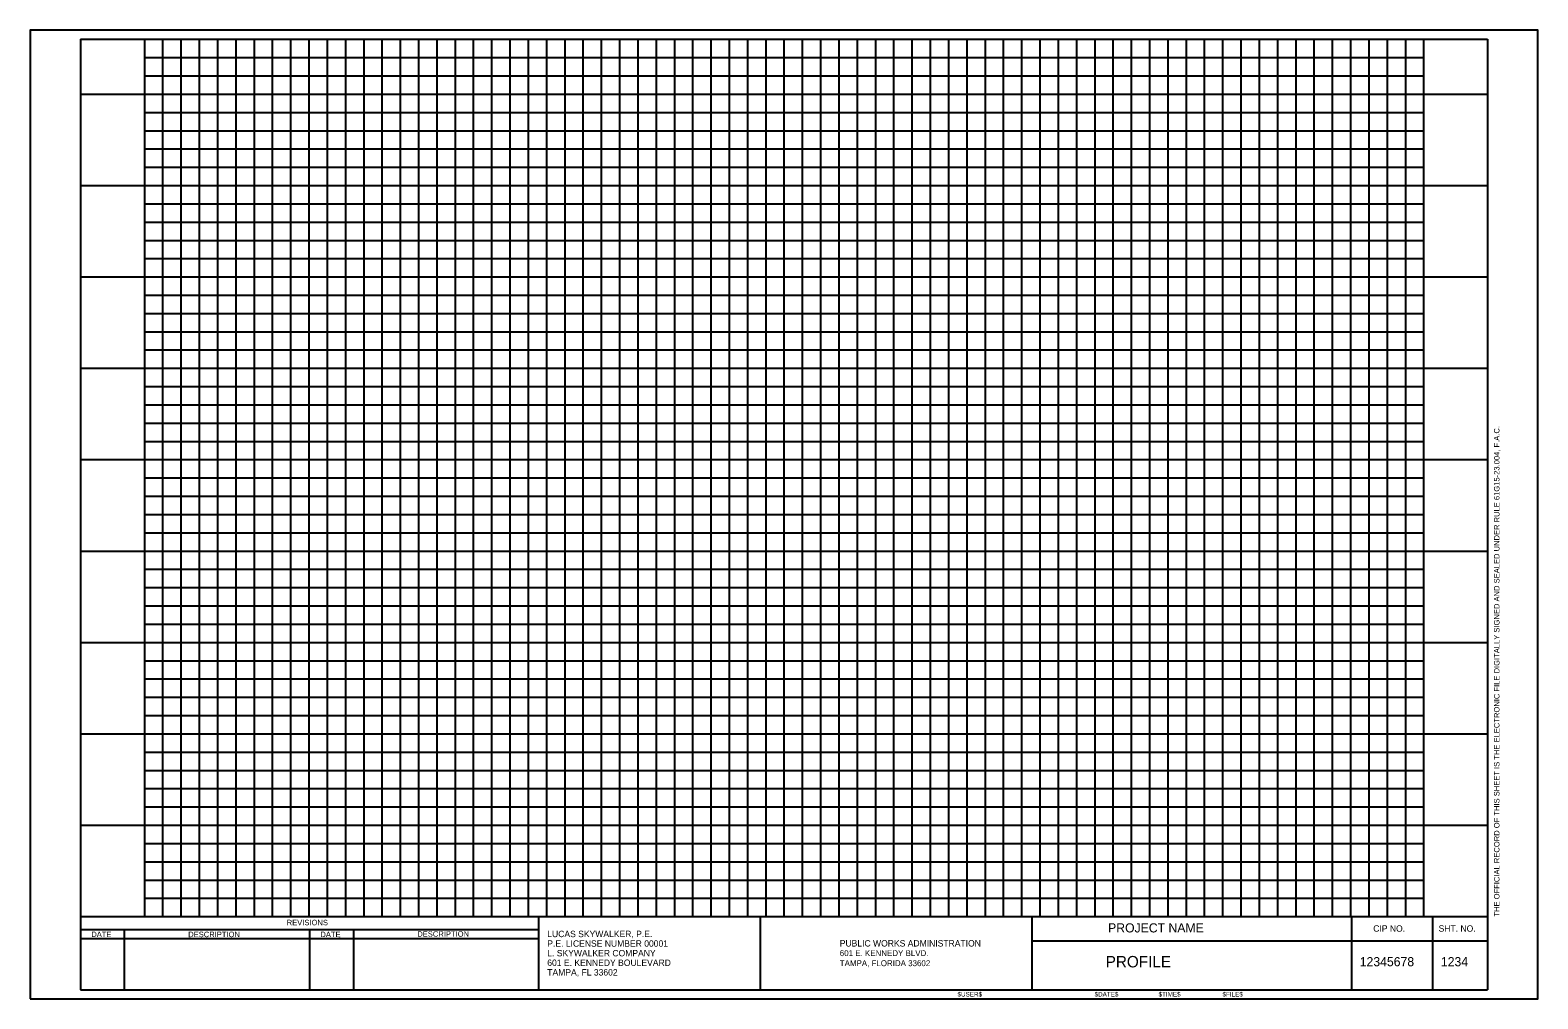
# Model space of a CAD drawing. Extents: x 100045 to 100705, y 99996 to 100420.
import ezdxf

# ---------------------------------------------------------------- set-up
doc = ezdxf.new("R2010")
doc.units = 0
for name, color, linetype in [('AdhocPoint_dp', 7, 'Continuous'), ('GridMaj_dp', 7, 'Continuous'), ('GridMinSub_dp', 7, 'Continuous'), ('PlotBorder_dp', 7, 'Continuous'), ('SheetBorder_dp', 7, 'Continuous'), ('SheetLines_dp', 7, 'Continuous'), ('TextMinor', 7, 'Continuous'), ('TextMisc', 7, 'Continuous'), ('TextNotes', 7, 'Continuous'), ('TextShtNo', 7, 'Continuous')]:
    doc.layers.add(name, color=color, linetype=linetype)

msp = doc.modelspace()

# ---------------------------------------------------------------- linework, layer by layer
at = {"layer": 'AdhocPoint_dp'}
msp.add_line((100044.5, 99996.05), (100044.5, 99996.05), dxfattribs=at)
at = {"layer": 'GridMaj_dp'}
for p, q in [((100094.5, 100416.05), (100094.5, 100032.05)), ((100134.5, 100416.05), (100134.5, 100032.05)), ((100174.5, 100416.05), (100174.5, 100032.05)), ((100214.5, 100416.05), (100214.5, 100032.05)), ((100254.5, 100416.05), (100254.5, 100032.05)), ((100294.5, 100416.05), (100294.5, 100032.05)), ((100334.5, 100416.05), (100334.5, 100032.05)), ((100374.5, 100416.05), (100374.5, 100032.05)), ((100414.5, 100416.05), (100414.5, 100032.05)), ((100454.5, 100416.05), (100454.5, 100032.05)), ((100494.5, 100416.05), (100494.5, 100032.05)), ((100534.5, 100416.05), (100534.5, 100032.05)), ((100574.5, 100416.05), (100574.5, 100032.05)), ((100614.5, 100416.05), (100614.5, 100032.05)), ((100654.5, 100416.05), (100654.5, 100032.05)), ((100066.5, 100392.05), (100682.5, 100392.05)), ((100066.5, 100352.05), (100682.5, 100352.05)), ((100066.5, 100312.05), (100682.5, 100312.05)), ((100066.5, 100272.05), (100682.5, 100272.05)), ((100066.5, 100232.05), (100682.5, 100232.05)), ((100066.5, 100192.05), (100682.5, 100192.05)), ((100066.5, 100152.05), (100682.5, 100152.05)), ((100066.5, 100112.05), (100682.5, 100112.05)), ((100066.5, 100072.05), (100682.5, 100072.05))]:
    msp.add_line(p, q, dxfattribs=at)
at = {"layer": 'GridMinSub_dp'}
for p, q in [((100102.5, 100416.05), (100102.5, 100032.05)), ((100110.5, 100416.05), (100110.5, 100032.05)), ((100118.5, 100416.05), (100118.5, 100032.05)), ((100126.5, 100416.05), (100126.5, 100032.05)), ((100142.5, 100416.05), (100142.5, 100032.05)), ((100150.5, 100416.05), (100150.5, 100032.05)), ((100158.5, 100416.05), (100158.5, 100032.05)), ((100166.5, 100416.05), (100166.5, 100032.05)), ((100182.5, 100416.05), (100182.5, 100032.05)), ((100190.5, 100416.05), (100190.5, 100032.05)), ((100198.5, 100416.05), (100198.5, 100032.05)), ((100206.5, 100416.05), (100206.5, 100032.05)), ((100222.5, 100416.05), (100222.5, 100032.05)), ((100230.5, 100416.05), (100230.5, 100032.05)), ((100238.5, 100416.05), (100238.5, 100032.05)), ((100246.5, 100416.05), (100246.5, 100032.05)), ((100262.5, 100416.05), (100262.5, 100032.05)), ((100270.5, 100416.05), (100270.5, 100032.05)), ((100278.5, 100416.05), (100278.5, 100032.05)), ((100286.5, 100416.05), (100286.5, 100032.05)), ((100302.5, 100416.05), (100302.5, 100032.05)), ((100310.5, 100416.05), (100310.5, 100032.05)), ((100318.5, 100416.05), (100318.5, 100032.05)), ((100326.5, 100416.05), (100326.5, 100032.05)), ((100342.5, 100416.05), (100342.5, 100032.05)), ((100350.5, 100416.05), (100350.5, 100032.05)), ((100358.5, 100416.05), (100358.5, 100032.05)), ((100366.5, 100416.05), (100366.5, 100032.05)), ((100382.5, 100416.05), (100382.5, 100032.05)), ((100390.5, 100416.05), (100390.5, 100032.05)), ((100398.5, 100416.05), (100398.5, 100032.05)), ((100406.5, 100416.05), (100406.5, 100032.05)), ((100422.5, 100416.05), (100422.5, 100032.05)), ((100430.5, 100416.05), (100430.5, 100032.05)), ((100438.5, 100416.05), (100438.5, 100032.05)), ((100446.5, 100416.05), (100446.5, 100032.05)), ((100462.5, 100416.05), (100462.5, 100032.05)), ((100470.5, 100416.05), (100470.5, 100032.05)), ((100478.5, 100416.05), (100478.5, 100032.05)), ((100486.5, 100416.05), (100486.5, 100032.05)), ((100502.5, 100416.05), (100502.5, 100032.05)), ((100510.5, 100416.05), (100510.5, 100032.05)), ((100518.5, 100416.05), (100518.5, 100032.05)), ((100526.5, 100416.05), (100526.5, 100032.05)), ((100542.5, 100416.05), (100542.5, 100032.05)), ((100550.5, 100416.05), (100550.5, 100032.05)), ((100558.5, 100416.05), (100558.5, 100032.05)), ((100566.5, 100416.05), (100566.5, 100032.05)), ((100582.5, 100416.05), (100582.5, 100032.05)), ((100590.5, 100416.05), (100590.5, 100032.05)), ((100598.5, 100416.05), (100598.5, 100032.05)), ((100606.5, 100416.05), (100606.5, 100032.05)), ((100622.5, 100416.05), (100622.5, 100032.05)), ((100630.5, 100416.05), (100630.5, 100032.05)), ((100638.5, 100416.05), (100638.5, 100032.05)), ((100646.5, 100416.05), (100646.5, 100032.05)), ((100094.5, 100408.05), (100654.5, 100408.05)), ((100094.5, 100400.05), (100654.5, 100400.05)), ((100094.5, 100384.05), (100654.5, 100384.05)), ((100094.5, 100376.05), (100654.5, 100376.05)), ((100094.5, 100368.05), (100654.5, 100368.05)), ((100094.5, 100360.05), (100654.5, 100360.05)), ((100094.5, 100344.05), (100654.5, 100344.05)), ((100094.5, 100336.05), (100654.5, 100336.05)), ((100094.5, 100328.05), (100654.5, 100328.05)), ((100094.5, 100320.05), (100654.5, 100320.05)), ((100094.5, 100304.05), (100654.5, 100304.05)), ((100094.5, 100296.05), (100654.5, 100296.05)), ((100094.5, 100288.05), (100654.5, 100288.05)), ((100094.5, 100280.05), (100654.5, 100280.05)), ((100094.5, 100264.05), (100654.5, 100264.05)), ((100094.5, 100256.05), (100654.5, 100256.05)), ((100094.5, 100248.05), (100654.5, 100248.05)), ((100094.5, 100240.05), (100654.5, 100240.05)), ((100094.5, 100224.05), (100654.5, 100224.05)), ((100094.5, 100216.05), (100654.5, 100216.05)), ((100094.5, 100208.05), (100654.5, 100208.05)), ((100094.5, 100200.05), (100654.5, 100200.05)), ((100094.5, 100184.05), (100654.5, 100184.05)), ((100094.5, 100176.05), (100654.5, 100176.05)), ((100094.5, 100168.05), (100654.5, 100168.05)), ((100094.5, 100160.05), (100654.5, 100160.05)), ((100094.5, 100144.05), (100654.5, 100144.05)), ((100094.5, 100136.05), (100654.5, 100136.05)), ((100094.5, 100128.05), (100654.5, 100128.05)), ((100094.5, 100120.05), (100654.5, 100120.05)), ((100094.5, 100104.05), (100654.5, 100104.05)), ((100094.5, 100096.05), (100654.5, 100096.05)), ((100094.5, 100088.05), (100654.5, 100088.05)), ((100094.5, 100080.05), (100654.5, 100080.05)), ((100094.5, 100064.05), (100654.5, 100064.05)), ((100094.5, 100056.05), (100654.5, 100056.05)), ((100094.5, 100048.05), (100654.5, 100048.05)), ((100094.5, 100040.05), (100654.5, 100040.05))]:
    msp.add_line(p, q, dxfattribs=at)
at = {"layer": 'PlotBorder_dp'}
msp.add_lwpolyline([(100044.5, 99996.05), (100704.5, 99996.05), (100704.5, 100420.05), (100044.5, 100420.05)], close=True, dxfattribs=at)
at = {"layer": 'SheetBorder_dp'}
for p, q in [((100066.5, 100416.05), (100682.5, 100416.05)), ((100066.5, 100416.05), (100066.5, 100000.05)), ((100066.5, 100416.05), (100682.5, 100416.05)), ((100682.5, 100416.05), (100682.5, 100000.05)), ((100066.5, 100032.05), (100682.5, 100032.05)), ((100066.5, 100000.05), (100682.5, 100000.05))]:
    msp.add_line(p, q, dxfattribs=at)
at = {"layer": 'SheetLines_dp'}
for p, q in [((100267.09, 100032.05), (100267.09, 100000.05)), ((100364.12, 100032.05), (100364.12, 100000.05)), ((100483.08, 100000.05), (100483.08, 100032.05)), ((100623.08, 100000.05), (100623.08, 100032.05)), ((100658.46, 100000.05), (100658.46, 100032.05)), ((100066.5, 100026.45), (100267.09, 100026.45)), ((100085.7, 100026.45), (100085.7, 100000.05)), ((100166.79, 100026.45), (100166.79, 100000.05)), ((100185.99, 100026.45), (100185.99, 100000.05)), ((100066.5, 100022.45), (100267.09, 100022.45)), ((100483.08, 100021.38), (100682.5, 100021.38))]:
    msp.add_line(p, q, dxfattribs=at)

# ---------------------------------------------------------------- texts
at = {"layer": 'TextMinor'}
msp.add_text('$USER$', height=2, dxfattribs=at).set_placement((100450.46, 99997.05))
for s, p in [('$DATE$', (100510.46, 99997.05)), ('$TIME$', (100538.46, 99997.05)), ('$FILE$', (100566.46, 99997.05))]:
    msp.add_text(s, height=2, rotation=360, dxfattribs=at).set_placement(p)
at = {"layer": 'TextMisc'}
for s, height, rotation, p in [('THE OFFICIAL RECORD OF THIS SHEET IS THE ELECTRONIC FILE DIGITALLY SIGNED AND SEALED UNDER RULE 61G15-23.004, F.A.C.', 2.4, 90, (100687.7, 100032.05)), ('DATE', 2.4, 359.86925, (100071.26, 100023.08)), ('DESCRIPTION', 2.4, 0.04975, (100113.69, 100023.04)), ('DATE', 2.4, 359.86925, (100171.55, 100023.06)), ('DESCRIPTION', 2.4, 0.04975, (100213.98, 100023.23)), ('CIP NO.', 2.8, 359.86066, (100632.44, 100025.44)), ('SHT. NO.', 2.8, 359.86066, (100661.05, 100025.45))]:
    msp.add_text(s, height=height, rotation=rotation, dxfattribs=at).set_placement(p)
for s, height, p in [('REVISIONS', 2.4, (100156.81, 100028.25)), ('      PROJECT NAME        ', 4, (100507.45, 100025.11)), ('601 E. KENNEDY BLVD.', 2.6, (100398.91, 100014.75)), ('PUBLIC WORKS ADMINISTRATION', 2.8, (100398.91, 100018.95)), ('TAMPA, FLORIDA 33602', 2.6, (100398.91, 100010.35)), ('           PROFILE             ', 5, (100494.88, 100009.81))]:
    msp.add_text(s, height=height, dxfattribs=at).set_placement(p)
at = {"layer": 'TextNotes'}
for s, p in [('LUCAS SKYWALKER, P.E.', (100270.87, 100023.05)), ('P.E. LICENSE NUMBER 00001', (100270.87, 100018.85)), ('L. SKYWALKER COMPANY', (100270.87, 100014.65)), ('601 E. KENNEDY BOULEVARD', (100270.87, 100010.45)), ('TAMPA, FL 33602', (100270.87, 100006.25))]:
    msp.add_text(s, height=2.8, dxfattribs=at).set_placement(p)
at = {"layer": 'TextShtNo'}
for s, p in [('12345678', (100626.54, 100010.31)), (' 1234 ', (100660.57, 100010.31))]:
    msp.add_text(s, height=4, dxfattribs=at).set_placement(p)

doc.saveas('drawing.dxf')
